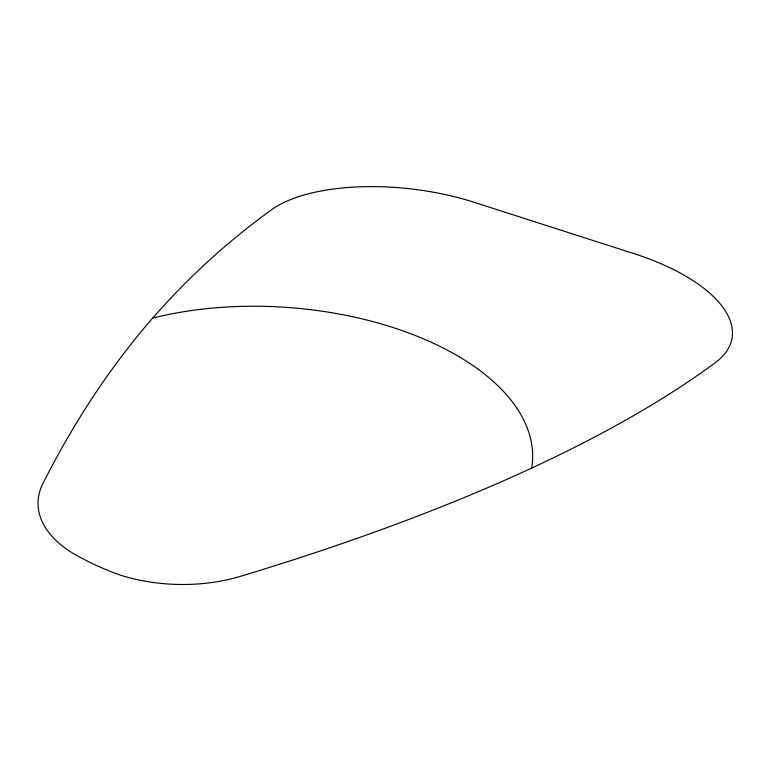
<?xml version="1.0" encoding="UTF-8"?>
<svg xmlns="http://www.w3.org/2000/svg" width="771" height="771" viewBox="0 0 771 771"><rect width="100%" height="100%" fill="white"/><g stroke="black" fill="none" stroke-linecap="round" stroke-linejoin="round"><path stroke-width="1.16" d="M152.61 318.144C109.019 368.307 72.657 424.455 42.81 483.764A125.673 71.684 1 0 0 83.191 558.879A219.61 121.172 3 0 0 119.997 575.002A126.165 72.532 1.4 0 0 240.359 576.371A1718.52 499.685 -3.6 0 0 715.064 362.871A160.06 70.074 9.8 0 0 629.541 252.213L478.434 203.689A150.846 63.675 6.7 0 0 271.373 209.876C227.84 241.313 187.96 277.733 152.61 318.144A254.054 135.185 4.3 0 1 415.569 335.607A254.054 135.185 4.3 0 1 531.653 467.987"/></g></svg>
